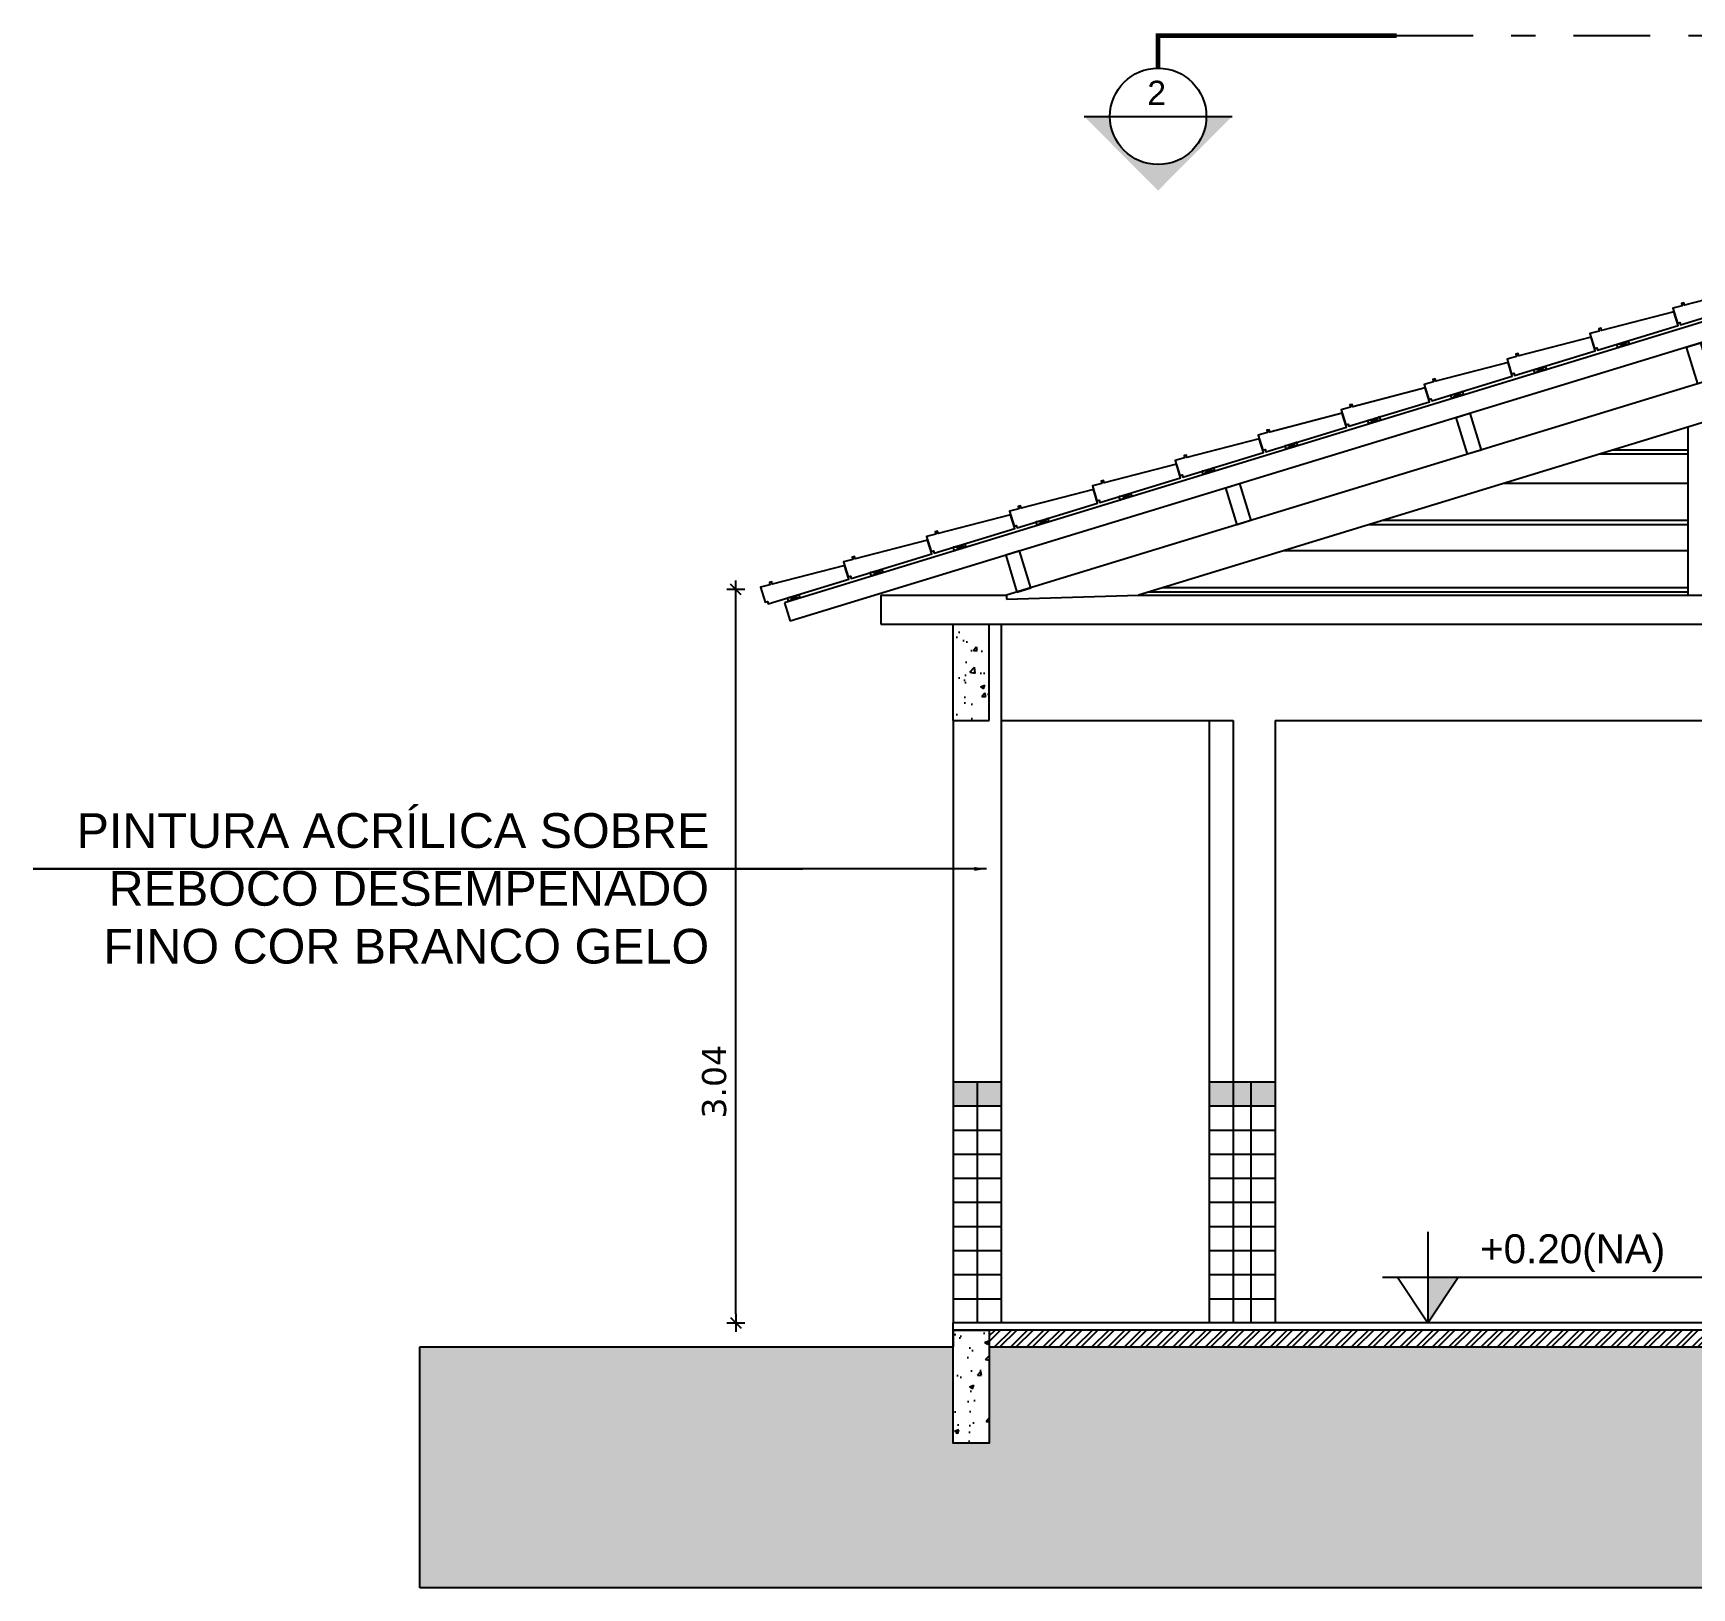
# Model space of a CAD drawing. Extents: x -81 to 144, y 107 to 212.
# Drawn here: x -58.62 to -51.73, y 156.18 to 162.64 of the extents above; entities that cross this region are included whole.
import ezdxf

# ---------------------------------------------------------------- set-up
doc = ezdxf.new("R2010")
doc.units = 0
doc.header["$LTSCALE"] = 0.005
doc.header["$PDMODE"] = 3
doc.linetypes.add('DASHDOT', pattern=[25.4, 12.7, -6.35, 0, -6.35])
doc.layers.get('0').update_dxf_attribs({"linetype": 'CONTINUOUS'})
doc.layers.get('DEFPOINTS').update_dxf_attribs({"linetype": 'CONTINUOUS'})
for name, color, linetype in [('01', 1, 'CONTINUOUS'), ('0_HATCH', 1, 'CONTINUOUS'), ('251', 251, 'CONTINUOUS'), ('A-01', 1, 'CONTINUOUS'), ('A-ALV', 6, 'CONTINUOUS'), ('A-EST', 5, 'CONTINUOUS'), ('A-TEL', 2, 'CONTINUOUS'), ('A-TELHAS', 2, 'CONTINUOUS'), ('ARQ-CTA-1_075', 1, 'CONTINUOUS'), ('ARQ-HTC', 9, 'CONTINUOUS'), ('ARQ-PIS-CORTE', 2, 'CONTINUOUS'), ('ARQ-SMB-1_075', 1, 'CONTINUOUS'), ('ARQ-SMB-1_100', 1, 'CONTINUOUS'), ('ARQ-TXT-1_075', 2, 'CONTINUOUS'), ('ARQ-TXT-1_100', 2, 'CONTINUOUS'), ('MADEIRAMENTO', 2, 'CONTINUOUS')]:
    doc.layers.add(name, color=color, linetype=linetype)
doc.styles.add('ESC-50-A20', font='arial.ttf', dxfattribs={"height": 0.1})
doc.styles.add('FNDE Text Cota 0075', font='verdana.ttf', dxfattribs={"height": 0.1})
doc.styles.add('FNDE Texto Cota 0025', font='verdana.ttf', dxfattribs={"height": 0.04})
doc.dimstyles.new('FNDE 1-0025', dxfattribs={"dimscale": 5, "dimtxt": 0.04, "dimasz": 0.01, "dimexe": 0.15, "dimexo": 0.15, "dimgap": 0.005, "dimtad": 1, "dimzin": 1, "dimdsep": 46, "dimtxsty": 'FNDE Texto Cota 0025', "dimblk": 'tic', "dimcen": 0.015, "dimdle": 0.15, "dimse1": 1, "dimse2": 1, "dimclrd": 251, "dimclre": 251, "dimclrt": 256, "dimaunit": 1, "dimadec": 3, "dimazin": 0, "dimtfac": 1, "dimtix": 1, "dimtmove": 2, "dimatfit": 3, "dimfxl": 0.15, "dimtvp": 1, "dimtolj": 1, "dimtzin": 0, "dimarcsym": 0})
doc.dimstyles.new('FNDE 1-075', dxfattribs={"dimscale": 2.5, "dimtxt": 0.1, "dimasz": 0.015, "dimexe": 0.15, "dimexo": 0.15, "dimgap": 0.015, "dimtad": 1, "dimzin": 4, "dimdsep": 46, "dimtxsty": 'FNDE Text Cota 0075', "dimblk": 'tic', "dimcen": 0.025, "dimdle": 0.15, "dimse1": 1, "dimse2": 1, "dimclrd": 251, "dimclre": 251, "dimclrt": 256, "dimaunit": 1, "dimadec": 3, "dimazin": 0, "dimtfac": 1, "dimtix": 1, "dimtmove": 2, "dimatfit": 3, "dimldrblk": 'DOTSMALL', "dimfxl": 0.15, "dimtvp": 1, "dimtolj": 1, "dimtzin": 0, "dimarcsym": 0})
pattern_1 = [(50, (86.559, 34.55552), (0.18218467, -0.01593909), [0.01905, -0.20955]), (355, (86.559, 34.55552), (-0.03524342, 0.19105685), [0.01524, -0.16764058]), (100.45144, (86.57419, 34.5542), (0.14694125, 0.17511775), [0.01619, -0.17809024]), (46.1842, (86.559, 34.60632), (0.27107904, -0.04204233), [0.028575, -0.314325]), (96.63556, (86.5816, 34.60282), (0.23740413, 0.24742612), [0.02428502, -0.2671356]), (351.18415, (86.559, 34.60632), (0.23740413, 0.24742612), [0.02285997, -0.25145973]), (21, (86.5844, 34.59362), (0.15161439, -0.1022652), [0.01905, -0.20955]), (326, (86.5844, 34.59362), (0.06180203, 0.18418797), [0.01524, -0.16764]), (71.45144, (86.59704, 34.5851), (0.21341642, 0.08192277), [0.01619, -0.17808994]), (37.5, (86.559005, 34.55552), (0.003088603, 0.084555039), [0, -0.165608, 0, -0.17018, 0, -0.168275]), (7.5, (86.559005, 34.55552), (0.066819663, 0.100180575), [0, -0.097028, 0, -0.161798, 0, -0.064135]), (327.5, (86.50236, 34.55552), (0.135590595, -0.005728744), [0, -0.0635, 0, -0.19812, 0, -0.26289]), (317.5, (86.47696, 34.55552), (0.14812918, 0.02542649), [0, -0.08255, 0, -0.131572, 0, -0.18669])]

# ---------------------------------------------------------------- blocks, each defined once
blk = doc.blocks.new('tic')
at = {"color": 251}
for p, q in [((-1, 0), (1, 0)), ((0, -1), (0, 1))]:
    blk.add_line(p, q, dxfattribs=at)
blk.add_line((-0.6, -0.6), (0.6, 0.6))
blk = doc.blocks.new('*D12')
at = {"layer": 'ARQ-CTA-1_075', "color": 251, "linetype": 'Continuous', "lineweight": -2, "transparency": 16777216}
blk.add_line((-55.7029, 157.3222), (-55.7029, 160.2905), dxfattribs=at)
at = {"layer": 'DEFPOINTS', "color": 0, "linetype": 'Continuous', "transparency": 16777216}
for p in [(-55.7029, 160.328), (-55.124, 160.328), (-54.9186, 157.2847)]:
    blk.add_point(p, dxfattribs=at)
at = {"layer": 'ARQ-CTA-1_075', "color": 251, "linetype": 'Continuous', "lineweight": -2, "transparency": 16777216, "xscale": 0.0375, "yscale": 0.0375, "zscale": 0.0375}
for p, rotation in [((-55.7029, 160.328), 90), ((-55.7029, 157.2847), 270)]:
    blk.add_blockref('tic', p, dxfattribs=dict(at, rotation=rotation))
at = {"layer": 'ARQ-CTA-1_075', "linetype": 'Continuous', "transparency": 16777216, "insert": (-55.7924, 158.2852), "char_height": 0.1, "attachment_point": 5, "rotation": 90, "style": 'FNDE Text Cota 0075'}
blk.add_mtext('\\A1;3.04', dxfattribs=at)
blk = doc.blocks.new('_DotSmall')
at = {"color": 0, "linetype": 'ByBlock', "const_width": 0.5}
blk.add_lwpolyline([(-0.0625, 0, 1), (0.0625, 0, 1)], format="xyb", close=True, dxfattribs=at)
blk = doc.blocks.new('FNDE-Ind Corte-1_100')
blk.add_hatch(color=251).paths.add_polyline_path([(241.999, -2.386), (242.214, -2.386, -1), (243.014, -2.386), (243.229, -2.386), (242.614, -1.77)])
at = {"color": 251, "linetype": 'Continuous'}
blk.add_line((243.229, -2.386), (241.999, -2.386), dxfattribs=at)
blk.add_circle((242.614, -2.386), 0.4, dxfattribs=at)
blk = doc.blocks.new('T2')
at = {"linetype": 'Continuous'}
blk.add_lwpolyline([(0, 0.0594), (0.31, 0.073), (0.3096, 0.083), (0.3196, 0.0834), (0.32, 0.0734), (0.36, 0.075), (0.36, 0.0099), (0.35, 0.0099), (0.35, 0), (0, 0), (0.0001, 0.0594)], dxfattribs=at)
blk = doc.blocks.new('FNDE-Nível Corte-1_100')
blk.add_hatch(color=251).paths.add_polyline_path([(140.6568, 1.8132), (140.8248, 1.8132), (140.6568, 1.5612)])
at = {"color": 251}
for p, q in [((140.6568, 2.0652), (140.6568, 1.5612)), ((140.4048, 1.8132), (142.4048, 1.8132))]:
    blk.add_line(p, q, dxfattribs=at)
blk.add_lwpolyline([(140.4888, 1.8132), (140.6568, 1.5612), (140.8248, 1.8132)], dxfattribs=at)

msp = doc.modelspace()

# ---------------------------------------------------------------- hatches: boundary and pattern name
at = {"layer": '0_HATCH'}
h = msp.add_hatch(color=160, dxfattribs=at)
h.paths.add_polyline_path([(-54.7014, 158.2847), (-54.8014, 158.2847), (-54.8014, 158.1847), (-54.7014, 158.1847)])
h.paths.add_polyline_path([(-54.6014, 158.2847), (-54.7014, 158.2847), (-54.7014, 158.1847), (-54.6014, 158.1847)])
h.paths.add_polyline_path([(-53.6381, 158.2847), (-53.7381, 158.2847), (-53.7381, 158.1847), (-53.6381, 158.1847)])
h.paths.add_polyline_path([(-53.5648, 158.2847), (-53.6381, 158.2847), (-53.6381, 158.1847), (-53.5648, 158.1847)])
h.paths.add_polyline_path([(-53.4648, 158.2847), (-53.5648, 158.2847), (-53.5648, 158.1847), (-53.4648, 158.1847)])
h.paths.add_polyline_path([(-48.8232, 158.2847), (-48.9232, 158.2847), (-48.9232, 158.1847), (-48.8232, 158.1847)])
h.paths.add_polyline_path([(-48.7232, 158.2847), (-48.8232, 158.2847), (-48.8232, 158.1847), (-48.7232, 158.1847)])
h.paths.add_polyline_path([(-48.65, 158.2847), (-48.7232, 158.2847), (-48.7232, 158.1847), (-48.65, 158.1847)])
h.paths.add_polyline_path([(-46.6232, 158.2847), (-46.7232, 158.2847), (-46.7232, 158.1847), (-46.6232, 158.1847)])
h.paths.add_polyline_path([(-46.55, 158.2847), (-46.6232, 158.2847), (-46.6232, 158.1847), (-46.55, 158.1847)])
h.paths.add_polyline_path([(-46.45, 158.2847), (-46.55, 158.2847), (-46.55, 158.1847), (-46.45, 158.1847)])
h.paths.add_polyline_path([(-41.8084, 158.2847), (-41.9084, 158.2847), (-41.9084, 158.1847), (-41.8084, 158.1847)])
h.paths.add_polyline_path([(-41.7352, 158.2847), (-41.8084, 158.2847), (-41.8084, 158.1847), (-41.7352, 158.1847)])
h.paths.add_polyline_path([(-41.6352, 158.2847), (-41.7352, 158.2847), (-41.7352, 158.1847), (-41.6352, 158.1847)])
h.paths.add_polyline_path([(-40.6718, 158.2847), (-40.7718, 158.2847), (-40.7718, 158.1847), (-40.6718, 158.1847)])
h.paths.add_polyline_path([(-40.5718, 158.2847), (-40.6718, 158.2847), (-40.6718, 158.1847), (-40.5718, 158.1847)])
at = {"layer": '251'}
h = msp.add_hatch(dxfattribs=at)
h.set_pattern_fill('ANSI32', color=256, scale=0.005, style=0)
h.set_pattern_definition([(45, (86.559005, 34.55552), (-0.03367596, 0.03367596), []), (45, (86.581456, 34.55552), (-0.03367596, 0.03367596), [])])
h.paths.add_polyline_path([(-40.7468, 157.2547), (-45.2734, 157.2547), (-45.2734, 157.1847), (-40.7468, 157.1847)])
h.paths.add_polyline_path([(-45.4234, 157.2547), (-49.9499, 157.2547), (-49.9499, 157.1847), (-45.4234, 157.1847)])
h.paths.add_polyline_path([(-50.0999, 157.2547), (-54.6514, 157.2547), (-54.6514, 157.1847), (-50.0999, 157.1847)])
at = {"layer": 'ARQ-HTC'}
h = msp.add_hatch(dxfattribs=at)
h.set_pattern_fill('AR-CONC', color=251, scale=0.001, style=0)
h.set_pattern_definition(pattern_1)
h.paths.add_polyline_path([(-54.6514, 160.1847), (-54.8014, 160.1847), (-54.8014, 159.7847), (-54.7714, 159.7847), (-54.6514, 159.7847)])
h = msp.add_hatch(dxfattribs=at)
h.set_pattern_fill('AR-CONC', color=251, scale=0.001, style=0)
h.set_pattern_definition(pattern_1)
h.paths.add_polyline_path([(-54.8014, 157.2547), (-54.6514, 157.2547), (-54.6514, 156.7847), (-54.8014, 156.7847)])
h = msp.add_hatch(dxfattribs=at)
h.set_pattern_fill('EARTH', color=252, scale=0.02, angle=45, style=0)
h.set_pattern_definition([(45, (84.715, 34.55552), (1e-17, 0.17960512), [0.127, -0.127]), (45, (84.68132, 34.5892), (1e-17, 0.17960512), [0.127, -0.127]), (45, (84.64764, 34.62287), (1e-17, 0.17960512), [0.127, -0.127]), (135, (84.64764, 34.64532), (-0.17960512, 1e-17), [0.127, -0.127]), (135, (84.68132, 34.679), (-0.17960512, 1e-17), [0.127, -0.127]), (135, (84.715, 34.71267), (-0.17960512, 1e-17), [0.127, -0.127])])
h.paths.add_polyline_path([(-36.6018, 156.1847), (-36.6018, 157.1847), (-40.5968, 157.1847), (-40.5968, 156.7847), (-40.7468, 156.7847), (-40.7468, 157.1847), (-45.2734, 157.1847), (-45.2734, 156.7847), (-45.4234, 156.7847), (-45.4234, 157.1847), (-49.9499, 157.1847), (-49.9499, 156.7847), (-50.0999, 156.7847), (-50.0999, 157.1847), (-54.6514, 157.1847), (-54.6514, 156.7847), (-54.8014, 156.7847), (-54.8014, 157.1847), (-57.0152, 157.1847), (-57.0152, 156.1847)])

# ---------------------------------------------------------------- linework, layer by layer
at = {"linetype": 'DASHDOT', "ltscale": 5}
msp.add_line((-52.9606, 162.6274), (-42.1324, 162.6274), dxfattribs=at)
at = {"color": 3}
for points in [[(-51.6527, 161.1993), (-51.7101, 161.1818), (-51.7568, 161.3348), (-51.6995, 161.3523)], [(-52.609, 160.907), (-52.6664, 160.8894), (-52.7132, 161.0424), (-52.6558, 161.06)], [(-53.5653, 160.6146), (-53.6227, 160.597), (-53.6695, 160.7501), (-53.6121, 160.7676)], [(-54.5362, 160.3178), (-54.4788, 160.3353), (-54.5256, 160.4883), (-54.583, 160.4708)]]:
    msp.add_lwpolyline(points, close=True, dxfattribs=at)
at = {"layer": '01', "color": 251}
for p, q in [((-54.8014, 158.2847), (-54.6014, 158.2847)), ((-54.7014, 158.2847), (-54.7014, 157.2847)), ((-53.7381, 158.2847), (-53.4648, 158.2847)), ((-53.5648, 158.2847), (-53.5648, 157.2847)), ((-54.8014, 158.1847), (-54.6014, 158.1847)), ((-53.7381, 158.1847), (-53.4648, 158.1847)), ((-54.8014, 158.0847), (-54.6014, 158.0847)), ((-53.7381, 158.0847), (-53.4648, 158.0847)), ((-54.8014, 157.9847), (-54.6014, 157.9847)), ((-53.7381, 157.9847), (-53.4648, 157.9847)), ((-54.8014, 157.8847), (-54.6014, 157.8847)), ((-53.7381, 157.8847), (-53.4648, 157.8847)), ((-54.8014, 157.7847), (-54.6014, 157.7847)), ((-53.7381, 157.7847), (-53.4648, 157.7847)), ((-54.8014, 157.6847), (-54.6014, 157.6847)), ((-53.7381, 157.6847), (-53.4648, 157.6847)), ((-54.8014, 157.5847), (-54.6014, 157.5847)), ((-53.7381, 157.5847), (-53.4648, 157.5847)), ((-54.8014, 157.4847), (-54.6014, 157.4847)), ((-53.7381, 157.4847), (-53.4648, 157.4847)), ((-54.8014, 157.3847), (-54.6014, 157.3847)), ((-53.7381, 157.3847), (-53.4648, 157.3847))]:
    msp.add_line(p, q, dxfattribs=at)
at = {"layer": 'A-01'}
for p, q in [((-51.7514, 160.907), (-52.0617, 160.907)), ((-51.7514, 160.8894), (-52.1191, 160.8894)), ((-51.7514, 160.7676), (-52.5176, 160.7676)), ((-51.7514, 160.597), (-53.0754, 160.597)), ((-51.7514, 160.6146), (-53.0181, 160.6146)), ((-51.7514, 160.4883), (-53.4311, 160.4883)), ((-51.7514, 160.3178), (-53.989, 160.3178)), ((-51.7514, 160.3353), (-53.9316, 160.3353)), ((-54.6014, 159.7847), (-53.6381, 159.7847)), ((-53.7381, 159.7847), (-53.7381, 157.2847)), ((-53.6381, 159.7847), (-53.6381, 157.2847)), ((-53.4648, 159.7847), (-50.1749, 159.7847)), ((-53.4648, 159.7847), (-53.4648, 157.2847))]:
    msp.add_line(p, q, dxfattribs=at)
at = {"layer": 'A-01', "color": 3}
for p, q in [((-54.6014, 160.1847), (-54.6014, 157.2847)), ((-54.8014, 159.7847), (-54.8014, 157.2847))]:
    msp.add_line(p, q, dxfattribs=at)
at = {"layer": 'A-ALV'}
msp.add_line((-54.8014, 157.2547), (-54.8014, 157.1847), dxfattribs=at)
at = {"layer": 'A-EST'}
for p, q in [((-54.8014, 159.7847), (-54.8014, 160.1847)), ((-54.8014, 160.1847), (-54.6514, 160.1847)), ((-54.6514, 159.7847), (-54.6514, 160.1847)), ((-54.8014, 159.7847), (-54.6514, 159.7847)), ((-36.6018, 157.2547), (-54.8014, 157.2547)), ((-57.0152, 157.1847), (-54.8014, 157.1847)), ((-54.6514, 157.1847), (-50.0999, 157.1847))]:
    msp.add_line(p, q, dxfattribs=at)
msp.add_lwpolyline([(-54.8014, 157.2547), (-54.6514, 157.2547), (-54.6514, 156.7847), (-54.8014, 156.7847)], close=True, dxfattribs=at)
at = {"layer": 'A-TEL'}
for p, q in [((-50.0999, 161.925), (-55.5014, 160.2736)), ((-50.0999, 161.8414), (-55.4781, 160.1971)), ((-50.0999, 161.6741), (-54.579, 160.3047)), ((-50.1749, 161.4838), (-54.0317, 160.3047)), ((-51.7514, 161.0019), (-51.7514, 160.3047)), ((-55.1014, 160.3047), (-54.579, 160.3047)), ((-55.1014, 160.3047), (-55.1014, 160.1847)), ((-54.579, 160.3047), (-54.579, 160.2885)), ((-54.579, 160.2885), (-54.0317, 160.3047)), ((-54.0317, 160.3047), (-50.1749, 160.3047)), ((-55.5014, 160.2736), (-55.4781, 160.1971)), ((-55.1014, 160.1847), (-50.1749, 160.1847))]:
    msp.add_line(p, q, dxfattribs=at)
at = {"layer": 'ARQ-HTC', "color": 252}
for p, q in [((-57.0152, 156.1847), (-57.0152, 157.1847)), ((-36.6018, 156.1847), (-57.0152, 156.1847))]:
    msp.add_line(p, q, dxfattribs=at)
at = {"layer": 'ARQ-PIS-CORTE'}
for p in [(-36.6018, 157.2847), (-54.8014, 157.2547)]:
    msp.add_line(p, (-54.8014, 157.2847), dxfattribs=at)
at = {"layer": 'ARQ-SMB-1_100', "color": 251, "linetype": 'DASHDOT', "ltscale": 0.1}
msp.add_lwpolyline([(-53.9506, 162.492, 0.02, 0.02, 0), (-53.9506, 162.6274, 0.02, 0.02, 0), (-52.9606, 162.6274, 0, 0, 0)], format="xyseb", dxfattribs=at)
at = {"layer": 'MADEIRAMENTO', "color": 1}
for p, q in [((-51.9947, 161.3467), (-52.0469, 161.3455)), ((-51.9989, 161.3602), (-52.0423, 161.3312)), ((-52.339, 161.2414), (-52.3912, 161.2402)), ((-52.3431, 161.2549), (-52.3865, 161.2259)), ((-52.6832, 161.1362), (-52.7354, 161.135)), ((-52.6873, 161.1497), (-52.7308, 161.1207)), ((-53.0316, 161.0444), (-53.075, 161.0155)), ((-53.0274, 161.0309), (-53.0796, 161.0297)), ((-53.3717, 160.9257), (-53.4239, 160.9245)), ((-53.3758, 160.9392), (-53.4192, 160.9102)), ((-53.72, 160.8339), (-53.7634, 160.805)), ((-53.7159, 160.8204), (-53.7681, 160.8192)), ((-54.0601, 160.7152), (-54.1123, 160.714)), ((-54.0643, 160.7287), (-54.1077, 160.6997)), ((-54.4085, 160.6234), (-54.4519, 160.5945)), ((-54.4044, 160.61), (-54.4566, 160.6087)), ((-54.7486, 160.5047), (-54.8008, 160.5035)), ((-54.7527, 160.5182), (-54.7961, 160.4892)), ((-55.0928, 160.3995), (-55.145, 160.3983)), ((-55.097, 160.413), (-55.1404, 160.384)), ((-55.4371, 160.2942), (-55.4893, 160.293)), ((-55.4412, 160.3077), (-55.4846, 160.2788))]:
    msp.add_line(p, q, dxfattribs=at)
for points in [[(-52.0467, 161.3455), (-51.9989, 161.3602), (-51.9945, 161.3458), (-52.0423, 161.3312)], [(-52.3909, 161.2403), (-52.3431, 161.2549), (-52.3387, 161.2406), (-52.3865, 161.2259)], [(-52.7351, 161.135), (-52.6873, 161.1497), (-52.6829, 161.1353), (-52.7308, 161.1207)], [(-53.0794, 161.0298), (-53.0316, 161.0444), (-53.0272, 161.0301), (-53.075, 161.0155)], [(-53.4236, 160.9246), (-53.3758, 160.9392), (-53.3714, 160.9248), (-53.4192, 160.9102)], [(-53.7678, 160.8193), (-53.72, 160.8339), (-53.7156, 160.8196), (-53.7634, 160.805)], [(-54.1121, 160.7141), (-54.0643, 160.7287), (-54.0599, 160.7143), (-54.1077, 160.6997)], [(-54.4563, 160.6088), (-54.4085, 160.6234), (-54.4041, 160.6091), (-54.4519, 160.5945)], [(-54.8005, 160.5036), (-54.7527, 160.5182), (-54.7483, 160.5039), (-54.7961, 160.4892)], [(-55.1448, 160.3983), (-55.097, 160.413), (-55.0926, 160.3986), (-55.1404, 160.384)], [(-55.489, 160.2931), (-55.4412, 160.3077), (-55.4368, 160.2934), (-55.4846, 160.2788)]]:
    msp.add_lwpolyline(points, close=True, dxfattribs=at)

# ---------------------------------------------------------------- block references
at = {"layer": 'A-TELHAS', "extrusion": (0, 0, -1), "zscale": -1, "rotation": 342.9999055463483}
for p in [(51.4474, 161.5289), (51.7916, 161.4237), (52.1358, 161.3184), (52.4801, 161.2132), (52.8243, 161.1079), (53.1685, 161.0027), (53.5128, 160.8975), (53.857, 160.7922), (54.2012, 160.687), (54.5455, 160.5817), (54.8897, 160.4765), (55.2339, 160.3712)]:
    msp.add_blockref('T2', p, dxfattribs=at)
at = {"layer": 'ARQ-SMB-1_100', "xscale": 0.5, "yscale": 0.5, "zscale": 0.5, "rotation": 180}
msp.add_blockref('FNDE-Ind Corte-1_100', (67.3568, 161.0992), dxfattribs=at)
at = {"layer": 'ARQ-SMB-1_100', "xscale": 0.75, "yscale": 0.75, "zscale": 0.75}
msp.add_blockref('FNDE-Nível Corte-1_100', (-158.323, 156.1137), dxfattribs=at)

# ---------------------------------------------------------------- texts
at = {"layer": 'ARQ-SMB-1_075', "style": 'ESC-50-A20'}
msp.add_attdef('+0.20(NA)', (-52.614, 157.5319), 'NA', height=0.12, dxfattribs=at)
at = {"layer": 'ARQ-TXT-1_075', "insert": (-58.6679, 159.3999), "char_height": 0.144, "width": 3.036999, "attachment_point": 1, "style": 'ESC-50-A20'}
msp.add_mtext('\\pi0.2284;PINTURA ACRÍLICA SOBRE \\P\\pi0.36111;REBOCO DESEMPENADO \\P\\pi0.3396;FINO COR BRANCO GELO', dxfattribs=at)
at = {"layer": 'ARQ-TXT-1_100', "insert": (-53.9951, 162.4399), "char_height": 0.1, "width": 4.264089, "attachment_point": 1, "style": 'ESC-50-A20'}
msp.add_mtext('2', dxfattribs=at)

# ---------------------------------------------------------------- dimensions: what is measured, and where the dimension line sits
at = {"layer": 'ARQ-CTA-1_075', "linetype": 'Continuous'}
dim = msp.add_linear_dim(base=(-55.7029, 160.328), p1=(-54.9186, 157.2847), p2=(-55.124, 160.328), angle=90, text='3.04', dimstyle='FNDE 1-075', dxfattribs=at)
dim.commit()
dim.dimension.update_dxf_attribs({"geometry": '*D12', "text_midpoint": (-55.7924, 158.2852), "dimtype": 160})

# ---------------------------------------------------------------- leaders
at = {"layer": 'ARQ-SMB-1_100'}
msp.add_leader([(-54.6633, 159.1686), (-58.6197, 159.1686), (-55.425, 159.1686)], dimstyle='FNDE 1-0025', override={"dimtad": 0, "dimfxl": 0.025, "dimarcsym": 1}, dxfattribs=at)

doc.saveas('drawing.dxf')
